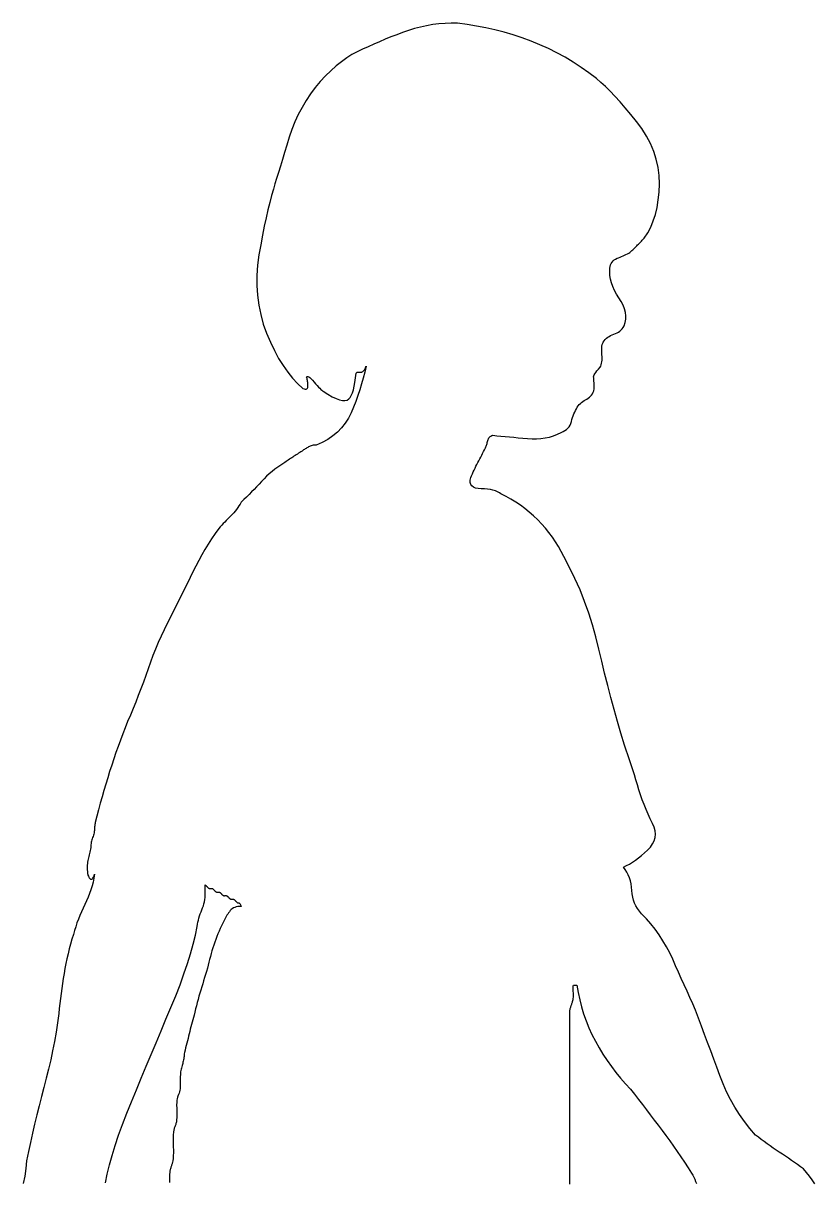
# Model space of a CAD drawing. Extents: x -1184 to 1336, y -612 to 662.
# Drawn here: x 155 to 581, y 19 to 642 of the extents above; entities that cross this region are included whole.
import ezdxf

# ---------------------------------------------------------------- set-up
doc = ezdxf.new("R2010")
doc.units = 0
doc.header["$LTSCALE"] = 20
doc.layers.add('_____1', color=7, linetype='CONTINUOUS')

msp = doc.modelspace()

# ---------------------------------------------------------------- linework, layer by layer
at = {"layer": '_____1', "color": 0, "linetype": 'CONTINUOUS', "flags": 128}
for points in [[(580.86, 18.47), (579.43, 20.52), (577.93, 22.53), (576.37, 24.5), (574.74, 26.43), (574.74, 26.43), (574.74, 26.43), (573.13, 27.58), (571.52, 28.72), (569.91, 29.86), (568.29, 30.99), (566.66, 32.11), (565.04, 33.22), (563.4, 34.33), (561.77, 35.42), (560.13, 36.53), (558.51, 37.64), (556.89, 38.77), (555.29, 39.91), (553.69, 41.07), (552.1, 42.24), (550.53, 43.42), (548.96, 44.61), (548.96, 44.61), (548.96, 44.61), (545.91, 48.19), (543.04, 51.88), (540.36, 55.7), (537.87, 59.63), (535.57, 63.68), (533.45, 67.84), (531.52, 72.13), (529.78, 76.53), (528.14, 80.99), (526.5, 85.43), (524.87, 89.86), (523.24, 94.27), (521.62, 98.67), (520.01, 103.06), (518.4, 107.42), (516.8, 111.78), (516.8, 111.78), (516.8, 111.78), (515.26, 115.12), (513.72, 118.49), (512.18, 121.87), (510.64, 125.27), (509.1, 128.69), (507.56, 132.13), (506.02, 135.58), (504.48, 139.05), (502.87, 142.48), (501.12, 145.8), (499.24, 149.02), (497.21, 152.13), (495.04, 155.13), (492.74, 158.03), (490.3, 160.82), (487.71, 163.51), (487.71, 163.51), (487.71, 163.51), (486.58, 164.83), (485.58, 166.22), (484.73, 167.68), (484.01, 169.2), (483.43, 170.79), (482.99, 172.45), (482.68, 174.17), (482.52, 175.96), (482.36, 177.75), (482.09, 179.49), (481.7, 181.15), (481.19, 182.76), (480.56, 184.3), (479.81, 185.78), (478.95, 187.2), (477.97, 188.55), (477.97, 188.55), (477.97, 188.56), (479.56, 189.32), (481.16, 190.19), (482.77, 191.17), (484.39, 192.26), (486.02, 193.45), (487.66, 194.76), (489.32, 196.17), (490.98, 197.69), (492.49, 199.3), (493.66, 200.95), (494.49, 202.66), (494.99, 204.42), (495.15, 206.22), (494.97, 208.08), (494.47, 210), (493.62, 211.96), (493.62, 211.96), (493.62, 211.96), (492.4, 214.46), (491.23, 216.99), (490.12, 219.55), (489.08, 222.13), (488.09, 224.74), (487.16, 227.38), (486.28, 230.04), (485.47, 232.73), (484.68, 235.43), (483.86, 238.12), (483.03, 240.8), (482.17, 243.47), (481.3, 246.12), (480.4, 248.77), (479.49, 251.41), (478.55, 254.03), (478.55, 254.03), (478.55, 254.03), (476.63, 260.41), (474.76, 266.8), (472.95, 273.22), (471.21, 279.67), (469.52, 286.14), (467.89, 292.63), (466.32, 299.14), (464.81, 305.68), (463.22, 312.19), (461.41, 318.62), (459.37, 324.97), (457.12, 331.23), (454.64, 337.41), (451.94, 343.5), (449.02, 349.52), (445.89, 355.45), (445.89, 355.45), (445.89, 355.45), (444.52, 358.15), (443.05, 360.78), (441.47, 363.34), (439.78, 365.84), (437.97, 368.26), (436.06, 370.62), (434.03, 372.9), (431.9, 375.12), (429.67, 377.25), (427.38, 379.27), (425.01, 381.17), (422.58, 382.96), (420.08, 384.64), (417.51, 386.21), (414.87, 387.66), (412.16, 389.01), (412.16, 389.01), (412.16, 389.01), (411.28, 389.62), (410.26, 390.16), (409.13, 390.62), (407.87, 391), (406.48, 391.3), (404.97, 391.52), (403.34, 391.66), (401.58, 391.72), (399.9, 391.84), (398.5, 392.13), (397.38, 392.61), (396.54, 393.27), (395.98, 394.12), (395.69, 395.15), (395.69, 396.36), (395.97, 397.75), (395.97, 397.75), (395.97, 397.75), (396.39, 398.79), (396.82, 399.81), (397.27, 400.83), (397.73, 401.84), (398.21, 402.85), (398.7, 403.84), (399.21, 404.83), (399.73, 405.81), (400.25, 406.79), (400.77, 407.78), (401.29, 408.77), (401.79, 409.76), (402.29, 410.76), (402.79, 411.76), (403.28, 412.77), (403.76, 413.78), (403.76, 413.78), (403.76, 413.78), (403.96, 414.22), (404.15, 414.67), (404.33, 415.14), (404.51, 415.62), (404.67, 416.11), (404.82, 416.61), (404.97, 417.13), (405.1, 417.66), (405.26, 418.17), (405.46, 418.64), (405.71, 419.06), (406.01, 419.44), (406.36, 419.77), (406.76, 420.06), (407.2, 420.3), (407.7, 420.5), (407.7, 420.5), (407.7, 420.5), (409.88, 420.29), (412.11, 420.08), (414.38, 419.86), (416.69, 419.64), (419.04, 419.41), (421.44, 419.18), (423.88, 418.94), (426.36, 418.7), (428.84, 418.54), (431.26, 418.55), (433.62, 418.72), (435.92, 419.05), (438.16, 419.55), (440.35, 420.22), (442.48, 421.05), (444.55, 422.05), (444.55, 422.05), (444.55, 422.05), (445.61, 422.48), (446.56, 422.99), (447.4, 423.59), (448.14, 424.28), (448.78, 425.06), (449.31, 425.91), (449.73, 426.86), (450.05, 427.89), (450.33, 428.95), (450.65, 429.99), (450.99, 431), (451.36, 431.98), (451.77, 432.94), (452.2, 433.87), (452.67, 434.78), (453.16, 435.66), (453.16, 435.66), (453.16, 435.66), (453.68, 436.33), (454.23, 436.96), (454.82, 437.56), (455.45, 438.12), (456.1, 438.64), (456.8, 439.12), (457.53, 439.57), (458.29, 439.98), (459.04, 440.4), (459.71, 440.9), (460.32, 441.47), (460.85, 442.11), (461.3, 442.82), (461.69, 443.61), (462, 444.46), (462.24, 445.39), (462.24, 445.39), (462.24, 445.39), (462.24, 446.61), (462.22, 447.7), (462.19, 448.67), (462.16, 449.51), (462.11, 450.23), (462.06, 450.82), (461.99, 451.29), (461.91, 451.63), (461.9, 451.95), (462.01, 452.38), (462.26, 452.9), (462.63, 453.53), (463.13, 454.25), (463.77, 455.07), (464.53, 455.99), (465.42, 457.01), (465.42, 457.01), (465.42, 457.01), (465.77, 457.7), (466.05, 458.43), (466.27, 459.21), (466.43, 460.03), (466.53, 460.9), (466.56, 461.82), (466.53, 462.79), (466.44, 463.8), (466.34, 464.81), (466.29, 465.77), (466.3, 466.69), (466.35, 467.57), (466.46, 468.4), (466.63, 469.18), (466.84, 469.91), (467.11, 470.6), (467.11, 470.6), (467.11, 470.6), (467.65, 471.32), (468.24, 471.97), (468.88, 472.58), (469.57, 473.12), (470.31, 473.62), (471.1, 474.05), (471.94, 474.43), (472.83, 474.76), (473.71, 475.09), (474.54, 475.48), (475.32, 475.95), (476.04, 476.48), (476.71, 477.07), (477.32, 477.74), (477.88, 478.46), (478.39, 479.26), (478.39, 479.26), (478.39, 479.26), (478.95, 481.02), (479.25, 482.82), (479.29, 484.65), (479.07, 486.51), (478.59, 488.41), (477.85, 490.35), (476.85, 492.32), (475.59, 494.33), (474.29, 496.35), (473.19, 498.35), (472.29, 500.35), (471.58, 502.34), (471.06, 504.32), (470.73, 506.28), (470.6, 508.24), (470.67, 510.19), (470.67, 510.19), (470.67, 510.19), (470.83, 511.16), (471.09, 512.05), (471.44, 512.85), (471.87, 513.56), (472.4, 514.19), (473.02, 514.73), (473.73, 515.18), (474.53, 515.55), (475.37, 515.88), (476.19, 516.21), (477.01, 516.55), (477.81, 516.89), (478.59, 517.24), (479.36, 517.6), (480.12, 517.96), (480.87, 518.33), (480.87, 518.33), (480.87, 518.33), (481.44, 518.77), (482, 519.23), (482.55, 519.69), (483.09, 520.17), (483.62, 520.66), (484.13, 521.16), (484.64, 521.67), (485.13, 522.19), (485.62, 522.72), (486.11, 523.24), (486.61, 523.76), (487.11, 524.28), (487.62, 524.79), (488.13, 525.3), (488.64, 525.81), (489.16, 526.32), (489.16, 526.32), (489.16, 526.32), (491.03, 529.19), (492.65, 532.29), (494.03, 535.61), (495.17, 539.15), (496.06, 542.91), (496.72, 546.9), (497.13, 551.1), (497.3, 555.53), (497.15, 560.02), (496.6, 564.43), (495.66, 568.75), (494.32, 573), (492.59, 577.15), (490.46, 581.23), (487.93, 585.22), (485.01, 589.12), (481.94, 592.86), (478.98, 596.35), (476.14, 599.59), (473.4, 602.58), (470.78, 605.33), (468.26, 607.82), (465.85, 610.07), (463.56, 612.06), (463.56, 612.06), (463.56, 612.06), (459.47, 615.18), (455.29, 618.13), (451.02, 620.91), (446.66, 623.52), (442.21, 625.95), (437.67, 628.2), (433.03, 630.29), (428.3, 632.2), (423.51, 633.95), (418.67, 635.54), (413.8, 636.97), (408.89, 638.26), (403.94, 639.38), (398.94, 640.35), (393.91, 641.17), (388.84, 641.83), (388.84, 641.83), (388.84, 641.83), (385.47, 641.87), (382.12, 641.76), (378.8, 641.5), (375.49, 641.09), (372.21, 640.52), (368.95, 639.81), (365.71, 638.94), (362.5, 637.92), (359.3, 636.81), (356.14, 635.65), (353, 634.45), (349.88, 633.21), (346.8, 631.92), (343.74, 630.6), (340.7, 629.23), (337.7, 627.82), (337.7, 627.82), (337.7, 627.82), (334.88, 626.53), (332.05, 624.99), (329.23, 623.2), (326.4, 621.16), (323.57, 618.87), (320.73, 616.32), (317.9, 613.53), (315.06, 610.48), (312.32, 607.24), (309.76, 603.85), (307.4, 600.33), (305.22, 596.66), (303.23, 592.85), (301.42, 588.9), (299.81, 584.81), (298.39, 580.58), (297.09, 576.38), (295.85, 572.39), (294.68, 568.6), (293.58, 565.02), (292.54, 561.64), (291.57, 558.46), (290.66, 555.49), (289.81, 552.72), (289.81, 552.72), (289.81, 552.72), (288.83, 549.3), (287.85, 545.6), (286.88, 541.61), (285.91, 537.33), (284.95, 532.76), (283.99, 527.91), (283.04, 522.77), (282.09, 517.35), (281.33, 511.82), (280.94, 506.36), (280.91, 500.99), (281.24, 495.69), (281.93, 490.47), (283, 485.33), (284.42, 480.26), (286.21, 475.27), (288.24, 470.48), (290.38, 466), (292.64, 461.83), (295.02, 457.97), (297.51, 454.42), (300.12, 451.19), (302.85, 448.27), (305.69, 445.66), (305.69, 445.66), (305.69, 445.66), (306.36, 445.41), (306.94, 445.29), (307.42, 445.31), (307.81, 445.46), (308.11, 445.74), (308.31, 446.16), (308.41, 446.71), (308.42, 447.4), (308.38, 448.13), (308.32, 448.8), (308.24, 449.42), (308.15, 449.99), (308.04, 450.5), (307.92, 450.96), (307.79, 451.37), (307.64, 451.72), (307.64, 451.72), (307.64, 451.72), (307.79, 452.03), (308.04, 452.16), (308.39, 452.1), (308.84, 451.86), (309.4, 451.45), (310.06, 450.84), (310.82, 450.06), (311.68, 449.1), (312.55, 448.1), (313.35, 447.2), (314.08, 446.42), (314.73, 445.75), (315.3, 445.18), (315.81, 444.72), (316.23, 444.38), (316.58, 444.14), (316.58, 444.14), (316.58, 444.14), (319.13, 442.52), (321.44, 441.22), (323.51, 440.23), (325.34, 439.56), (326.94, 439.2), (328.3, 439.15), (329.42, 439.41), (330.3, 439.99), (331.04, 440.84), (331.7, 441.95), (332.3, 443.32), (332.83, 444.93), (333.29, 446.8), (333.69, 448.92), (334.02, 451.29), (334.28, 453.91), (334.28, 453.91), (334.28, 453.91), (334.48, 454.09), (334.69, 454.23), (334.92, 454.34), (335.16, 454.42), (335.42, 454.47), (335.69, 454.48), (335.98, 454.46), (336.28, 454.41), (336.58, 454.36), (336.87, 454.35), (337.14, 454.38), (337.4, 454.44), (337.64, 454.54), (337.88, 454.68), (338.09, 454.86), (338.3, 455.07), (338.3, 455.07), (338.3, 455.07), (338.47, 455.25), (338.63, 455.43), (338.77, 455.62), (338.91, 455.82), (339.03, 456.02), (339.13, 456.23), (339.23, 456.44), (339.31, 456.66), (339.38, 456.87), (339.44, 457.05), (339.5, 457.21), (339.55, 457.34), (339.59, 457.45), (339.62, 457.53), (339.65, 457.59), (339.67, 457.62), (339.67, 457.62), (339.67, 457.62), (338.95, 454.4), (338.16, 451.21), (337.28, 448.05), (336.31, 444.92), (335.27, 441.81), (334.13, 438.72), (332.92, 435.66), (331.62, 432.63), (330.15, 429.72), (328.43, 427.01), (326.46, 424.52), (324.23, 422.23), (321.75, 420.16), (319.02, 418.29), (316.03, 416.64), (312.79, 415.19), (312.79, 415.19), (312.22, 415.2), (311.67, 415.16), (311.13, 415.1), (310.62, 415), (310.11, 414.87), (309.63, 414.7), (309.16, 414.5), (308.71, 414.27), (308.27, 414.02), (307.83, 413.75), (307.39, 413.48), (306.95, 413.2), (306.52, 412.91), (306.08, 412.62), (305.65, 412.31), (305.22, 412), (305.22, 412), (305.22, 412), (304.6, 411.61), (303.98, 411.22), (303.36, 410.82), (302.74, 410.43), (302.13, 410.03), (301.52, 409.62), (300.91, 409.22), (300.3, 408.81), (299.69, 408.4), (299.08, 407.99), (298.47, 407.58), (297.86, 407.17), (297.25, 406.76), (296.64, 406.36), (296.03, 405.95), (295.42, 405.54), (295.42, 405.54), (295.42, 405.54), (293.77, 404.5), (292.18, 403.41), (290.62, 402.26), (289.11, 401.06), (287.64, 399.81), (286.21, 398.5), (284.83, 397.14), (283.49, 395.72), (282.17, 394.28), (280.83, 392.86), (279.49, 391.45), (278.13, 390.05), (276.76, 388.67), (275.37, 387.3), (273.98, 385.94), (272.57, 384.6), (272.57, 384.6), (272.57, 384.6), (271.97, 383.58), (271.34, 382.59), (270.68, 381.62), (269.99, 380.68), (269.27, 379.77), (268.52, 378.89), (267.75, 378.03), (266.94, 377.2), (266.13, 376.38), (265.32, 375.55), (264.5, 374.72), (263.7, 373.88), (262.89, 373.04), (262.09, 372.18), (261.29, 371.32), (260.49, 370.46), (260.49, 370.46), (260.49, 370.46), (258.53, 367.68), (256.63, 364.87), (254.79, 362.02), (253.02, 359.13), (251.31, 356.21), (249.67, 353.25), (248.09, 350.25), (246.57, 347.21), (245.08, 344.16), (243.58, 341.11), (242.08, 338.06), (240.57, 335.02), (239.06, 331.98), (237.54, 328.94), (236.02, 325.9), (234.49, 322.87), (234.49, 322.87), (234.49, 322.87), (232.76, 319.48), (231.09, 316.07), (229.49, 312.63), (227.96, 309.16), (226.49, 305.66), (225.08, 302.13), (223.75, 298.58), (222.47, 295), (221.22, 291.41), (219.93, 287.83), (218.6, 284.27), (217.24, 280.72), (215.85, 277.19), (214.42, 273.68), (212.96, 270.17), (211.46, 266.69), (211.46, 266.69), (211.46, 266.69), (210.16, 263.38), (208.89, 260.06), (207.64, 256.73), (206.42, 253.39), (205.23, 250.04), (204.07, 246.67), (202.94, 243.29), (201.83, 239.89), (200.76, 236.49), (199.71, 233.08), (198.7, 229.66), (197.72, 226.24), (196.77, 222.82), (195.85, 219.38), (194.96, 215.94), (194.1, 212.5), (194.1, 212.5), (194.1, 212.5), (194.06, 212.34), (194.02, 212.17), (193.99, 212), (193.95, 211.83), (193.92, 211.66), (193.89, 211.48), (193.86, 211.3), (193.84, 211.12), (193.81, 210.93), (193.79, 210.75), (193.77, 210.57), (193.76, 210.39), (193.75, 210.21), (193.74, 210.04), (193.73, 209.86), (193.72, 209.69), (193.72, 209.69), (193.72, 209.69), (193.7, 208.97), (193.65, 208.26), (193.57, 207.58), (193.45, 206.91), (193.3, 206.26), (193.12, 205.62), (192.91, 205), (192.66, 204.4), (192.42, 203.8), (192.21, 203.18), (192.04, 202.53), (191.91, 201.87), (191.81, 201.18), (191.75, 200.48), (191.73, 199.75), (191.75, 199), (191.75, 199), (191.75, 199), (191.58, 198.2), (191.41, 197.39), (191.24, 196.6), (191.06, 195.82), (190.87, 195.05), (190.68, 194.28), (190.48, 193.52), (190.28, 192.78), (190.1, 192.03), (189.95, 191.25), (189.84, 190.47), (189.78, 189.66), (189.75, 188.83), (189.76, 187.99), (189.81, 187.12), (189.9, 186.24), (189.9, 186.24), (189.9, 186.24), (189.9, 185.68), (189.95, 185.14), (190.04, 184.62), (190.18, 184.13), (190.37, 183.66), (190.6, 183.22), (190.88, 182.8), (191.2, 182.4), (191.54, 182.1), (191.88, 181.97), (192.2, 182), (192.52, 182.21), (192.83, 182.59), (193.13, 183.13), (193.42, 183.84), (193.71, 184.72), (193.71, 184.72)], [(193.71, 184.72), (193.34, 182.59), (192.89, 180.48), (192.35, 178.41), (191.74, 176.36), (191.05, 174.34), (190.27, 172.34), (189.42, 170.38), (188.49, 168.44), (187.54, 166.5), (186.65, 164.55), (185.81, 162.57), (185.01, 160.58), (184.27, 158.57), (183.58, 156.54), (182.95, 154.49), (182.36, 152.41), (182.36, 152.41), (182.36, 152.41), (181.56, 149.82), (180.8, 147.21), (180.1, 144.59), (179.44, 141.97), (178.83, 139.33), (178.27, 136.69), (177.76, 134.04), (177.3, 131.38), (176.87, 128.71), (176.46, 126.03), (176.08, 123.35), (175.72, 120.66), (175.37, 117.97), (175.06, 115.27), (174.76, 112.57), (174.49, 109.86), (174.49, 109.86), (174.49, 109.86), (173.78, 104.84), (172.99, 99.84), (172.12, 94.85), (171.16, 89.88), (170.12, 84.93), (168.99, 80), (167.78, 75.08), (166.49, 70.19), (165.17, 65.29), (163.9, 60.39), (162.68, 55.47), (161.49, 50.54), (160.35, 45.61), (159.26, 40.66), (158.21, 35.7), (157.2, 30.73), (157.2, 30.73), (157.2, 30.73), (156.85, 26.56), (156.22, 22.54), (155.33, 18.66)], [(199.6, 18.98), (200.56, 23.65), (201.74, 28.54), (203.14, 33.65), (204.78, 38.98), (206.63, 44.54), (208.71, 50.31), (211.02, 56.31), (213.55, 62.54), (216.19, 68.87), (218.84, 75.2), (221.49, 81.53), (224.14, 87.86), (226.79, 94.19), (229.45, 100.52), (232.1, 106.84), (234.76, 113.17), (237.31, 119.38), (239.64, 125.38), (241.74, 131.14), (243.61, 136.69), (245.26, 142.02), (246.69, 147.12), (247.89, 152), (248.87, 156.65), (248.87, 156.65), (248.87, 156.65), (249.06, 157.8), (249.28, 158.94), (249.54, 160.07), (249.84, 161.19), (250.17, 162.3), (250.54, 163.4), (250.94, 164.48), (251.38, 165.56), (251.81, 166.64), (252.18, 167.73), (252.49, 168.84), (252.76, 169.95), (252.96, 171.08), (253.11, 172.22), (253.21, 173.38), (253.24, 174.54), (253.24, 174.54), (253.24, 174.54), (253.23, 174.88), (253.21, 175.28), (253.21, 175.74), (253.21, 176.26), (253.21, 176.84), (253.22, 177.48), (253.23, 178.19), (253.25, 178.96), (253.25, 178.96), (253.33, 178.88), (253.42, 178.79), (253.52, 178.69), (253.63, 178.59), (253.75, 178.47), (253.87, 178.34), (254.01, 178.2), (254.15, 178.05), (254.3, 177.91), (254.43, 177.77), (254.55, 177.65), (254.67, 177.54), (254.77, 177.44), (254.87, 177.35), (254.95, 177.28), (255.02, 177.22), (255.02, 177.22), (255.02, 177.22), (255.12, 177.14), (255.23, 177.08), (255.36, 177.03), (255.5, 177.01), (255.66, 176.99), (255.84, 177), (256.03, 177.02), (256.23, 177.06), (256.44, 177.09), (256.63, 177.1), (256.81, 177.09), (256.97, 177.05), (257.11, 176.99), (257.25, 176.9), (257.36, 176.8), (257.47, 176.66), (257.47, 176.66), (257.47, 176.66), (257.56, 176.58), (257.65, 176.49), (257.75, 176.39), (257.85, 176.29), (257.94, 176.2), (258.04, 176.09), (258.14, 175.99), (258.25, 175.88), (258.35, 175.77), (258.45, 175.67), (258.56, 175.57), (258.66, 175.48), (258.77, 175.4), (258.88, 175.32), (258.98, 175.25), (259.09, 175.18), (259.09, 175.18), (259.09, 175.18), (259.19, 175.16), (259.29, 175.14), (259.41, 175.12), (259.54, 175.11), (259.68, 175.11), (259.83, 175.11), (260, 175.11), (260.17, 175.12), (260.34, 175.13), (260.49, 175.13), (260.62, 175.13), (260.73, 175.13), (260.82, 175.12), (260.89, 175.1), (260.94, 175.08), (260.97, 175.05), (260.97, 175.05), (260.97, 175.05), (261.01, 175.02), (261.07, 174.97), (261.15, 174.91), (261.23, 174.82), (261.34, 174.72), (261.45, 174.61), (261.58, 174.48), (261.73, 174.33), (261.87, 174.18), (262.02, 174.03), (262.15, 173.9), (262.27, 173.78), (262.39, 173.66), (262.5, 173.56), (262.61, 173.46), (262.7, 173.38), (262.7, 173.38), (262.7, 173.38), (262.78, 173.32), (262.86, 173.27), (262.97, 173.23), (263.1, 173.2), (263.25, 173.19), (263.42, 173.18), (263.61, 173.18), (263.82, 173.2), (264.02, 173.21), (264.21, 173.22), (264.36, 173.22), (264.5, 173.22), (264.61, 173.21), (264.7, 173.19), (264.77, 173.16), (264.81, 173.13), (264.81, 173.13), (264.81, 173.13), (264.86, 173.1), (264.93, 173.04), (265.02, 172.97), (265.11, 172.88), (265.23, 172.76), (265.35, 172.63), (265.49, 172.48), (265.65, 172.32), (265.81, 172.14), (265.96, 171.99), (266.11, 171.85), (266.26, 171.72), (266.39, 171.6), (266.53, 171.5), (266.65, 171.41), (266.77, 171.34), (266.77, 171.34), (266.77, 171.34), (266.83, 171.32), (266.9, 171.31), (266.97, 171.3), (267.05, 171.29), (267.14, 171.28), (267.23, 171.28), (267.34, 171.28), (267.45, 171.28), (267.56, 171.28), (267.67, 171.28), (267.77, 171.28), (267.87, 171.28), (267.97, 171.28), (268.06, 171.28), (268.15, 171.28), (268.23, 171.28), (268.23, 171.28), (268.23, 171.28), (268.37, 171.27), (268.5, 171.25), (268.62, 171.21), (268.73, 171.16), (268.83, 171.1), (268.93, 171.03), (269.01, 170.95), (269.08, 170.85), (269.15, 170.75), (269.23, 170.64), (269.32, 170.54), (269.42, 170.43), (269.53, 170.32), (269.64, 170.22), (269.76, 170.11), (269.89, 170), (269.89, 170), (269.89, 170), (270.02, 169.84), (270.15, 169.7), (270.29, 169.59), (270.43, 169.5), (270.58, 169.43), (270.73, 169.38), (270.89, 169.36), (271.05, 169.36), (271.21, 169.34), (271.38, 169.25), (271.55, 169.11), (271.73, 168.9), (271.9, 168.62), (272.08, 168.29), (272.27, 167.89), (272.46, 167.43), (272.46, 167.43), (271.52, 167.42), (270.64, 167.33), (269.82, 167.17), (269.06, 166.92), (268.36, 166.61), (267.73, 166.21), (267.15, 165.74), (266.63, 165.19), (266.16, 164.59), (265.71, 163.97), (265.27, 163.33), (264.86, 162.67), (264.48, 161.98), (264.11, 161.28), (263.76, 160.55), (263.44, 159.81), (263.44, 159.81), (263.44, 159.81), (262.7, 158.41), (261.98, 156.99), (261.3, 155.56), (260.64, 154.12), (260.01, 152.66), (259.41, 151.18), (258.83, 149.69), (258.29, 148.18), (257.77, 146.66), (257.28, 145.13), (256.81, 143.6), (256.37, 142.07), (255.95, 140.53), (255.56, 138.99), (255.2, 137.44), (254.86, 135.88), (254.86, 135.88), (254.86, 135.88), (254.36, 134.21), (253.85, 132.54), (253.34, 130.86), (252.83, 129.19), (252.32, 127.51), (251.82, 125.84), (251.31, 124.17), (250.8, 122.49), (250.29, 120.82), (249.8, 119.14), (249.33, 117.46), (248.87, 115.77), (248.43, 114.08), (248, 112.39), (247.58, 110.69), (247.18, 108.99), (247.18, 108.99), (247.18, 108.99), (246.82, 107.77), (246.46, 106.54), (246.12, 105.3), (245.79, 104.05), (245.46, 102.79), (245.15, 101.53), (244.85, 100.26), (244.56, 98.98), (244.28, 97.7), (243.98, 96.42), (243.67, 95.15), (243.35, 93.89), (243.02, 92.64), (242.68, 91.39), (242.33, 90.15), (241.97, 88.91), (241.97, 88.91), (241.97, 88.91), (241.94, 88.22), (241.89, 87.54), (241.83, 86.87), (241.75, 86.22), (241.65, 85.57), (241.53, 84.94), (241.39, 84.33), (241.24, 83.73), (241.08, 83.12), (240.92, 82.51), (240.75, 81.89), (240.59, 81.26), (240.43, 80.61), (240.26, 79.96), (240.1, 79.29), (239.93, 78.61), (239.93, 78.61), (239.93, 78.61), (239.87, 77.79), (239.82, 76.97), (239.79, 76.14), (239.76, 75.32), (239.75, 74.49), (239.75, 73.66), (239.77, 72.82), (239.79, 71.99), (239.8, 71.15), (239.76, 70.33), (239.68, 69.52), (239.55, 68.71), (239.37, 67.91), (239.14, 67.12), (238.87, 66.34), (238.55, 65.57), (238.55, 65.57), (238.55, 65.57), (238.34, 64.87), (238.16, 64.15), (238.02, 63.41), (237.92, 62.65), (237.85, 61.86), (237.81, 61.06), (237.81, 60.23), (237.85, 59.39), (237.9, 58.54), (237.93, 57.7), (237.95, 56.89), (237.95, 56.09), (237.95, 55.3), (237.93, 54.54), (237.89, 53.79), (237.84, 53.05), (237.84, 53.05), (237.84, 53.05), (237.8, 52.58), (237.74, 52.11), (237.67, 51.66), (237.57, 51.21), (237.46, 50.77), (237.33, 50.34), (237.19, 49.92), (237.03, 49.51), (236.87, 49.1), (236.72, 48.68), (236.58, 48.25), (236.45, 47.81), (236.34, 47.37), (236.25, 46.91), (236.16, 46.44), (236.09, 45.96), (236.09, 45.96), (236.09, 45.96), (236.01, 44.97), (235.94, 43.98), (235.9, 42.97), (235.88, 41.97), (235.88, 40.96), (235.9, 39.95), (235.94, 38.93), (236, 37.9), (236.06, 36.88), (236.09, 35.86), (236.08, 34.86), (236.05, 33.86), (235.98, 32.86), (235.88, 31.88), (235.74, 30.9), (235.58, 29.93), (235.58, 29.93), (235.58, 29.93), (235.47, 29.55), (235.36, 29.17), (235.25, 28.79), (235.14, 28.41), (235.02, 28.03), (234.89, 27.66), (234.77, 27.28), (234.64, 26.91), (234.52, 26.53), (234.41, 26.15), (234.32, 25.76), (234.24, 25.37), (234.17, 24.97), (234.12, 24.57), (234.09, 24.16), (234.07, 23.74), (234.07, 23.74), (234.07, 23.74), (234.06, 22.82), (234.05, 21.9), (234.04, 20.97), (234.03, 20.04), (234.03, 19.11)], [(449.15, 18.19), (449.15, 25.29), (449.15, 32.4), (449.15, 39.51), (449.15, 46.62), (449.15, 53.73), (449.15, 60.85), (449.15, 67.95), (449.15, 75.06), (449.15, 82.16), (449.15, 89.26), (449.15, 96.35), (449.16, 103.45), (449.16, 110.53), (449.16, 110.53), (449.16, 110.53), (449.17, 110.9), (449.19, 111.26), (449.23, 111.61), (449.28, 111.96), (449.35, 112.3), (449.43, 112.63), (449.52, 112.97), (449.63, 113.29), (449.75, 113.62), (449.86, 113.94), (449.97, 114.27), (450.09, 114.6), (450.2, 114.93), (450.31, 115.26), (450.42, 115.6), (450.53, 115.93), (450.53, 115.93), (450.53, 115.93), (450.69, 116.43), (450.82, 116.94), (450.92, 117.48), (451.01, 118.02), (451.06, 118.59), (451.1, 119.17), (451.11, 119.77), (451.09, 120.39), (451.07, 121.01), (451.05, 121.63), (451.04, 122.24), (451.04, 122.84), (451.04, 123.43), (451.04, 124.02), (451.05, 124.6), (451.07, 125.18), (451.07, 125.18), (453, 125.18), (453.65, 121.21), (454.46, 117.31), (455.45, 113.45), (456.6, 109.64), (457.93, 105.89), (459.42, 102.19), (461.08, 98.55), (462.92, 94.95), (464.89, 91.43), (466.98, 88), (469.17, 84.66), (471.49, 81.41), (473.91, 78.25), (476.45, 75.18), (479.1, 72.2), (481.86, 69.31), (481.86, 69.31), (481.86, 69.31), (483.97, 66.54), (486.09, 63.77), (488.2, 61), (490.31, 58.23), (492.42, 55.46), (494.54, 52.69), (496.65, 49.91), (498.76, 47.14), (500.86, 44.35), (502.92, 41.53), (504.95, 38.69), (506.95, 35.82), (508.91, 32.93), (510.84, 30.01), (512.74, 27.06), (514.61, 24.09), (514.61, 24.09), (514.61, 24.09), (515.21, 23.03), (515.78, 21.94), (516.29, 20.83), (516.76, 19.7), (517.19, 18.54)]]:
    msp.add_lwpolyline(points, dxfattribs=at)

doc.saveas('drawing.dxf')
